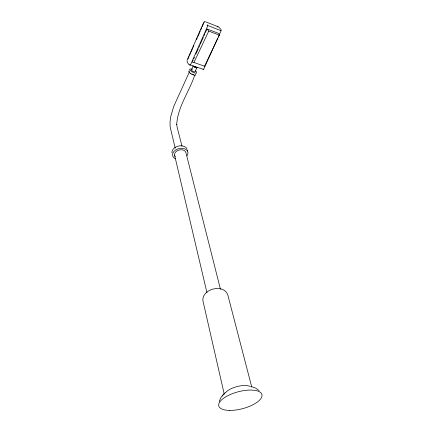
<?xml version="1.0" encoding="UTF-8"?>
<svg xmlns="http://www.w3.org/2000/svg" width="432" height="432" viewBox="0 0 432 432"><rect width="100%" height="100%" fill="white"/><g stroke="black" fill="none" stroke-linecap="round" stroke-linejoin="round"><path stroke-width="0.65" d="M219.17 401.555L220.887 397.597L222.982 395.037M191.506 69.908L193.25 65.896A2.128 0.459 25.8 0 0 193.369 66.139M192.127 69.709L191.7 69.73A2.122 0.67 28.5 0 0 191.587 70.227L192.17 70.853A1.987 0.637 28.3 0 0 194.999 71.825L196.879 67.565M187.115 60.14L203.634 22.561M187.969 58.979L189.038 56.543M189.578 55.328L190.377 53.503M190.912 52.283L192.521 48.632M193.055 47.417L193.855 45.592M196.533 39.506L197.338 37.681M197.872 36.461L200.281 30.985M200.815 29.77L201.62 27.945M202.154 26.725L203.758 23.074M194.762 75.06C189.308 91.568 177.709 106.699 176.72 124.508L176.715 124.081L177.131 127.154L182.012 146.27M192.569 61.549L193.115 60.318M193.66 59.087L194.481 57.24M195.842 54.162L198.299 48.622M198.844 47.39L199.665 45.544M200.21 44.312L203.483 36.925M204.028 35.694L204.844 33.847M205.394 32.616L207.031 28.922L208.764 31.077L219.326 35.154L219.688 34.695L218.695 33.437L207.641 29.16M189.524 71.663L173.696 106.51L170.672 116.813L170.024 122.137L170.154 126.927L175.203 148.181M217.771 38.135L203.785 69.034L202.948 69.784M218.317 36.925L220.784 31.471L220.99 29.894M192.456 62.316L193.925 62.473L208.764 31.077M204.05 66.382L204.374 66.496L219.326 35.154M204.028 22.469L204.887 21.6M223.63 394.33L225.142 392.78M222.086 396.025L224.429 393.444M203.818 69.455L190.339 65.054L189.621 64.514M217.458 26.978L217.987 26.752M189.848 65.232L190.674 64.46L207.571 26.32L207.781 24.727M203.996 21.946L204.374 21.843M189.497 70.821L188.87 71.021A4.207 1.339 28.7 0 0 188.897 71.879L190.053 73.127A3.91 1.269 28.3 0 0 195.41 75.184L195.788 74.812L195.626 74.174M186.878 60.88L187.191 60.896L187.218 61.749M221.314 30.802L207.009 25.213M250.636 386.316L255.701 388.12L259.189 390.658M192.154 69.082L189.848 68.963A4.212 1.328 28.7 0 0 189.875 69.811L191.036 71.059A3.91 1.258 28.3 0 0 196.02 73.181A3.937 1.269 28.3 0 0 196.652 72.981L196.614 72.122A4.212 1.361 27.7 0 0 195.437 70.886M193.925 62.473L204.401 66.155M205.502 21.784L218.619 26.941L220.984 29.43M193.52 66.296L194 66.658A1.982 0.448 25.5 0 0 196.835 67.64M189.275 64.967L187.137 62.284M251.753 387.067L227.864 295.159C224.143 283.354 202.138 288.571 202.867 300.51L224.235 394.097M220.455 289.246L185.976 152.858A5.827 4.055 -13.4 0 0 178.589 150.179A5.827 4.055 -13.4 0 0 175.208 156.481M174.544 155.029L206.982 292.804M197.154 67.624L197.127 67.84A2.327 0.524 25.5 0 1 193.795 66.685L193.045 66.074A2.506 0.545 25.8 0 1 192.937 65.918M225.364 392.947A14.261 5.719 -14.7 0 1 236.65 386.662A14.261 5.719 -14.7 0 1 249.826 386.289M175.392 158.776A7.835 5.454 -13.4 0 1 173.956 151.432A7.835 5.454 -13.4 0 1 184.345 148.716A7.835 5.454 -13.4 0 1 187.04 155.725M187.304 149.98A7.808 5.459 -13.3 0 1 187.294 151.06M171.979 152.879A7.808 5.459 -13.3 0 1 178.124 146.129A7.808 5.459 -13.3 0 1 187.024 148.948M193.606 74.687A3.056 0.994 28.3 0 1 193.104 74.536M192.575 74.331A3.056 0.994 28.3 0 1 192.035 74.083M191.003 73.472A3.056 0.994 28.3 0 1 190.55 73.132M196.744 67.311A2.333 0.502 25.2 0 1 196.409 67.23M195.626 66.96A2.333 0.502 25.2 0 1 195.21 66.776M194.789 66.577A2.333 0.502 25.2 0 1 194.395 66.361M229.484 410.411A22.318 8.721 -14.8 0 0 262.046 395.453A22.318 8.721 -14.8 0 0 229.527 394.859A22.318 8.721 -14.8 0 0 229.484 410.411"/></g></svg>
